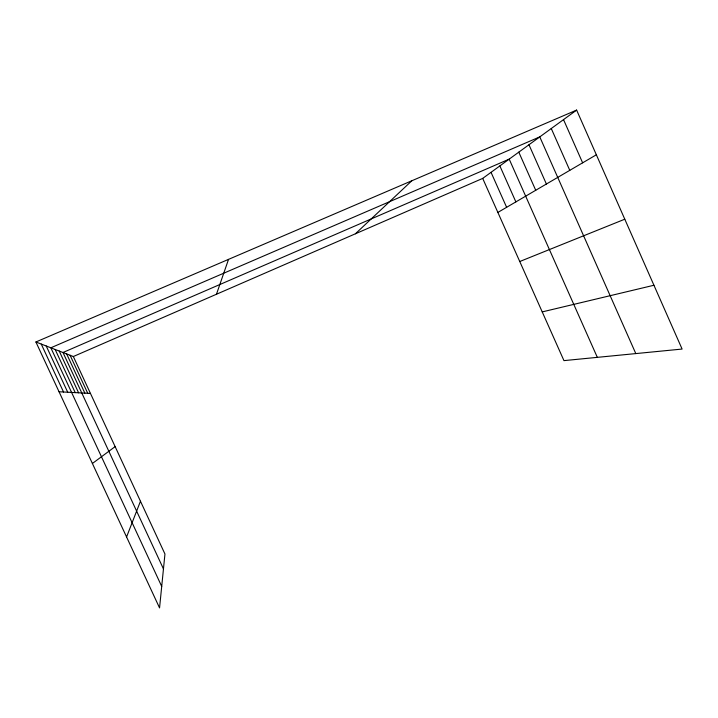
<?xml version="1.0" encoding="UTF-8"?>
<svg xmlns="http://www.w3.org/2000/svg" width="718" height="718" viewBox="0 0 718 718"><rect width="100%" height="100%" fill="white"/><g stroke="black" fill="none" stroke-linecap="round" stroke-linejoin="round"><path stroke-width="1.08" d="M216.468 294.245L228.53 259.377M126.574 536.965L140.468 501.227M355.41 233.781L411.827 180.765M92.398 463.478L115.131 446.623M482.693 178.405L576.626 110.087L682.1 349.056L563.953 360.624L482.693 178.405L73.335 356.523L35.9 341.983L576.626 110.087M497.87 212.429L596.353 154.792M519.76 261.514L624.786 219.205M542.225 311.899L653.936 285.252M59.055 391.768L90.45 393.419M35.9 341.983L159.558 607.913L164.952 554.009L73.335 356.523M70.095 355.266L87.731 393.276M66.657 353.929L84.85 393.123M163.462 568.934L62.996 352.502L509.197 159.127L597.331 357.358M59.208 351.039L78.594 392.8M55.16 349.469L75.21 392.62M161.712 586.426L50.843 347.79L539.774 136.887L635.807 353.588M46.221 345.995L67.707 392.225M41.249 344.066L63.534 392.001M499.863 165.921L515.874 201.893M491.04 172.329L506.621 207.305M528.969 144.749L546.398 184.032M518.791 152.153L535.727 190.27M563.522 119.61L582.63 162.824M551.271 128.531L569.778 170.346"/></g></svg>
